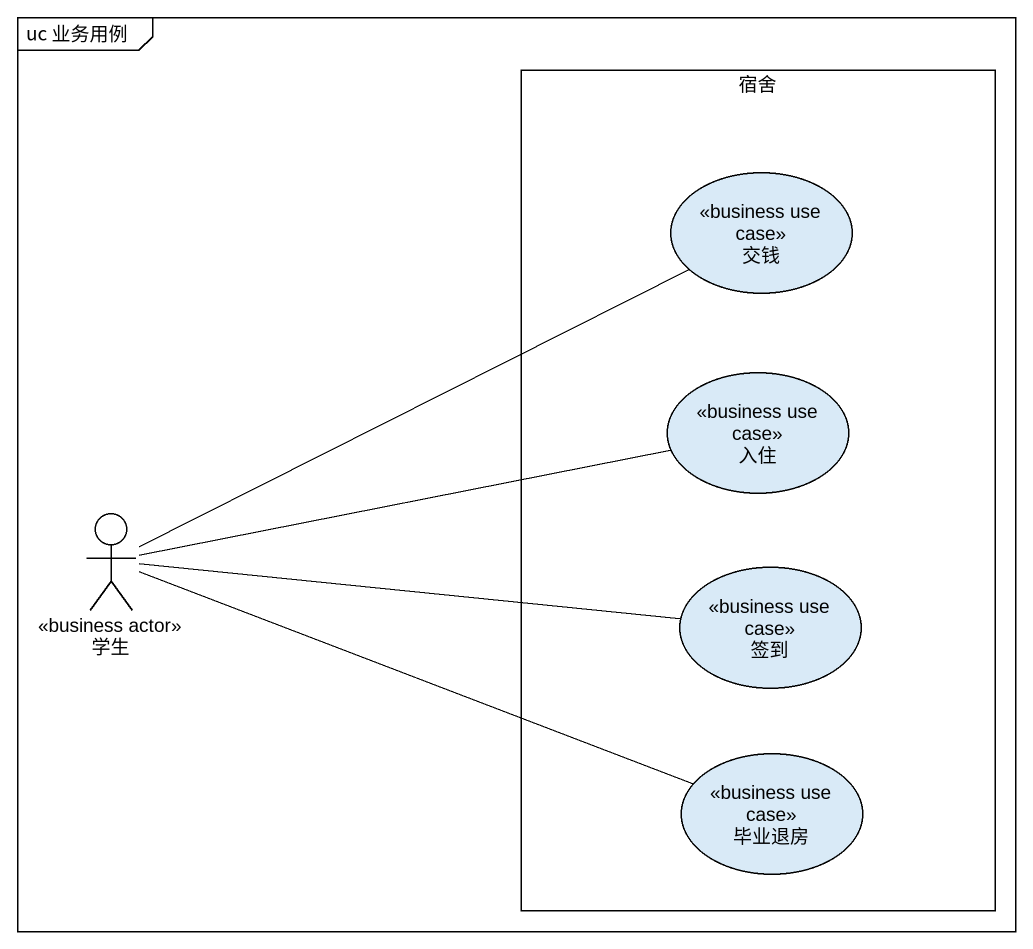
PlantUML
@startuml
mainframe uc 业务用例
rectangle 宿舍 {
  usecase 交钱 <<business use case>>
  usecase 入住 <<business use case>>
  usecase 签到 <<business use case>>
  usecase 毕业退房 <<business use case>>
}
actor 学生 <<business actor>>
学生 -right- 交钱
学生 -right- 入住
学生 -right- 签到
学生 -right- 毕业退房
@enduml
